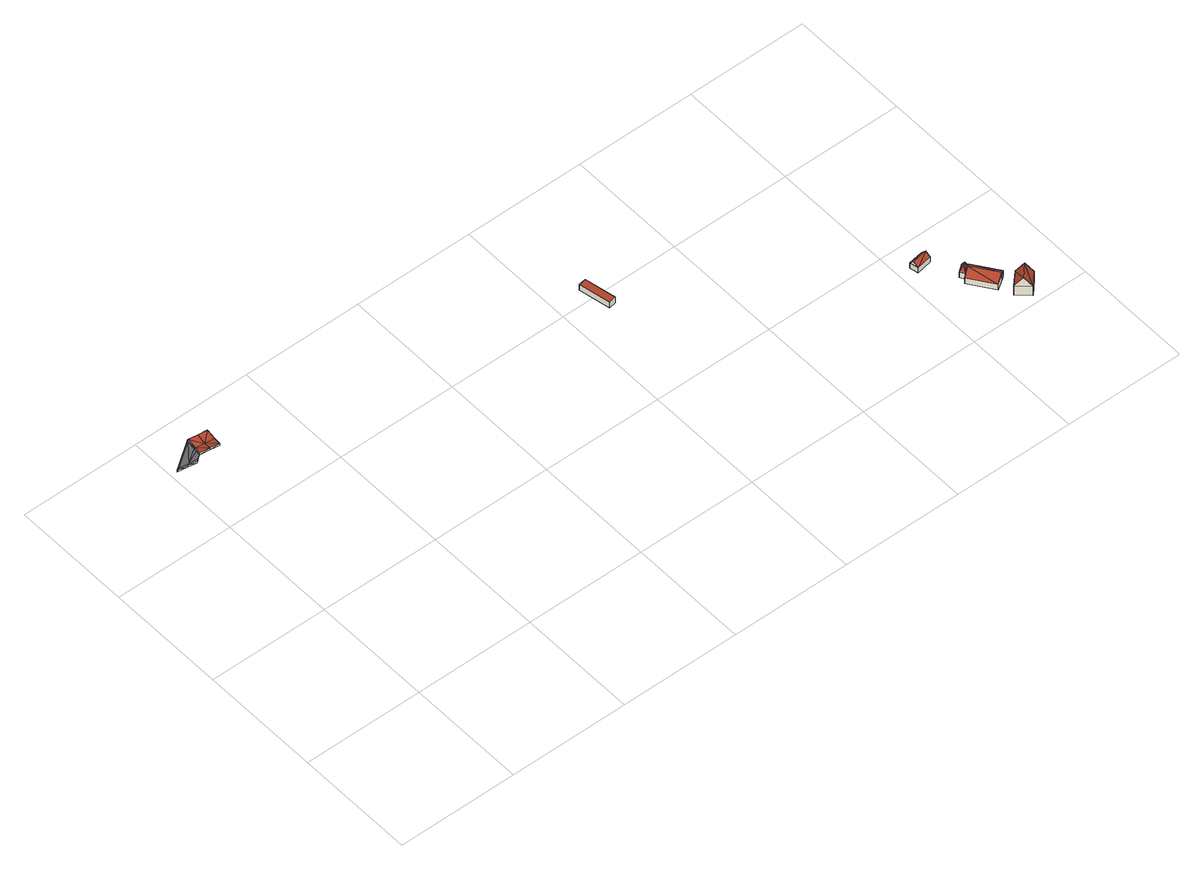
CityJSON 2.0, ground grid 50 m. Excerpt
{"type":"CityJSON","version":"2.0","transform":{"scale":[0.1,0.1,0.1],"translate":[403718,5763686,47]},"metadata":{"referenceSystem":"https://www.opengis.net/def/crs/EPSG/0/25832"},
"CityObjects":{
"building1":{"type":"Building","attributes":{"Geometrietyp2DReferenz":"2000","Gemeindeschluessel":"05515000","function":"53001_1800","roofType":"9999","measuredHeight":1},"geometry":[{"type":"Solid","lod":"2","boundaries":[[[[0,1,2]],[[1,3,2]],[[4,5,0]],[[5,1,0]],[[6,7,4]],[[7,5,4]],[[8,9,6]],[[9,7,6]],[[10,11,8]],[[11,9,8]],[[12,13,10]],[[13,11,10]],[[14,15,12]],[[15,13,12]],[[16,17,14]],[[17,15,14]],[[18,19,16]],[[19,17,16]],[[20,21,18]],[[21,19,18]],[[22,23,20]],[[23,21,20]],[[24,25,22]],[[25,23,22]],[[2,3,24]],[[3,25,24]],[[1,5,3]],[[3,5,26]],[[7,9,27]],[[7,27,26]],[[7,26,5]],[[9,11,28]],[[9,28,27]],[[11,13,15]],[[11,15,28]],[[3,26,25]],[[25,26,23]],[[26,27,21]],[[26,21,23]],[[27,28,21]],[[21,28,19]],[[28,15,17]],[[28,17,19]],[[0,2,4]],[[2,29,4]],[[6,30,8]],[[6,29,30]],[[6,4,29]],[[8,31,10]],[[8,30,31]],[[10,14,12]],[[10,31,14]],[[2,24,29]],[[24,22,29]],[[29,20,30]],[[29,22,20]],[[30,20,31]],[[20,18,31]],[[31,16,14]],[[31,18,16]]]],"semantics":{"surfaces":[{"type":"WallSurface"},{"type":"GroundSurface"},{"type":"RoofSurface"}],"values":[[0,0,0,0,0,0,0,0,0,0,0,0,0,0,0,0,0,0,0,0,0,0,0,0,0,0,1,1,1,1,1,1,1,1,1,1,1,1,1,1,1,1,1,2,2,2,2,2,2,2,2,2,2,2,2,2,2,2,2,2]]}}]},
"building2":{"type":"Building","attributes":{"Gemeindeschluessel":"05515000","Geometrietyp2DReferenz":"3000","function":"31001_2700","roofType":"2100","measuredHeight":2.97},"geometry":[{"type":"Solid","lod":"2","boundaries":[[[[32,33,34,35]],[[36,37,33,32]],[[38,39,37,36]],[[35,34,39,38]],[[36,32,35,38]],[[33,37,39,34]]]],"semantics":{"surfaces":[{"type":"WallSurface"},{"type":"RoofSurface"},{"type":"GroundSurface"}],"values":[[0,0,0,0,1,2]]}}]},
"building3":{"type":"Building","attributes":{"Gemeindeschluessel":"05515000","Geometrietyp2DReferenz":"3000","function":"31001_2700","roofType":"3100","measuredHeight":4.38},"geometry":[{"type":"Solid","lod":"2","boundaries":[[[[40,41,42,43]],[[44,45,41,40]],[[46,47,45,44]],[[43,42,47,46]],[[40,48,44]],[[46,49,43]],[[49,48,40]],[[40,43,49]],[[48,49,46]],[[46,44,48]],[[41,45,47,42]]]],"semantics":{"surfaces":[{"type":"WallSurface"},{"type":"RoofSurface"},{"type":"GroundSurface"}],"values":[[0,0,0,0,0,0,1,1,1,1,2]]}}]},
"building4":{"type":"Building","attributes":{"Gemeindeschluessel":"05515000","Geometrietyp2DReferenz":"3000","function":"31001_2700","roofType":"5000","measuredHeight":5.31},"geometry":[{"type":"Solid","lod":"2","boundaries":[[[[50,51,52,53]],[[54,55,51,50]],[[56,57,55,54]],[[58,59,57,56]],[[53,52,59,58]],[[60,61,53]],[[60,53,58]],[[58,56,60]],[[56,54,60]],[[60,54,50,61]],[[50,53,61]],[[51,55,57,59,52]]]],"semantics":{"surfaces":[{"type":"WallSurface"},{"type":"RoofSurface"},{"type":"GroundSurface"}],"values":[[0,0,0,0,0,1,1,1,1,1,1,2]]}}]},
"building5":{"type":"Building","attributes":{"Gemeindeschluessel":"05515000","Geometrietyp2DReferenz":"3000","function":"31001_2700","roofType":"3100","measuredHeight":4.38},"geometry":[{"type":"Solid","lod":"2","boundaries":[[[[62,63,64,65]],[[66,67,63,62]],[[68,69,67,66]],[[70,71,69,68]],[[72,73,71,70]],[[74,75,73,72]],[[76,77,75,74]],[[65,64,77,76]],[[78,65,76,79]],[[80,81,82,79,76]],[[79,82,66]],[[82,83,68,66]],[[83,70,68]],[[83,82,81,72,70]],[[81,80,74,72]],[[80,76,74]],[[78,79,66,62]],[[78,62,65]],[[63,67,69,71,73,75,77,64]]]],"semantics":{"surfaces":[{"type":"WallSurface"},{"type":"RoofSurface"},{"type":"GroundSurface"}],"values":[[0,0,0,0,0,0,0,0,1,1,1,1,0,0,0,0,0,0,2]]}}]},
"building6":{"type":"Building","attributes":{"Gemeindeschluessel":"05515000","Geometrietyp2DReferenz":"3000","function":"31001_2700","roofType":"3100","measuredHeight":8.79},"geometry":[{"type":"Solid","lod":"2","boundaries":[[[[84,85,86,87]],[[88,89,85,84]],[[90,91,89,88]],[[87,86,91,90]],[[84,92,88]],[[90,93,87]],[[93,92,84]],[[84,87,93]],[[90,88,92]],[[92,93,90]],[[85,89,91,86]]]],"semantics":{"surfaces":[{"type":"WallSurface"},{"type":"RoofSurface"},{"type":"GroundSurface"}],"values":[[0,0,0,0,0,0,1,1,1,1,2]]}}]}
},
"vertices":[
[9,1168,241],[9,1168,231],[49,1163,241],[49,1163,231],[14,1200,236],[14,1200,226],[20,1244,237],[20,1244,227],[20,1245,237],[20,1245,227],[28,1302,47],[28,1302,37],[29,1311,17],[29,1311,7],[69,1305,17],[69,1305,7],[108,1300,17],[108,1300,7],[107,1291,47],[107,1291,37],[99,1234,237],[99,1234,227],[93,1189,236],[93,1189,226],[89,1157,241],[89,1157,231],[53,1194,226],[59,1239,227],[67,1296,37],[53,1194,236],[59,1239,237],[67,1296,47],
[1632,1038,74],[1632,1038,44],[1602,1034,44],[1602,1034,71],[1657,909,74],[1657,909,44],[1628,903,71],[1628,903,44],
[2536,340,72],[2536,340,47],[2600,352,47],[2600,352,72],[2529,376,72],[2529,376,47],[2593,387,72],[2593,387,47],[2532,358,91],[2596,369,91],
[2630,233,73],[2630,233,46],[2644,214,46],[2644,214,73],[2662,256,73],[2662,256,46],[2676,236,73],[2676,236,46],[2668,231,73],[2668,231,46],[2659,239,99],[2647,230,99],
[2738,133,72],[2738,133,44],[2750,142,44],[2750,142,72],[2697,104,72],[2697,104,44],[2628,202,72],[2628,202,44],[2644,214,72],[2644,214,44],[2668,231,72],[2668,231,44],[2676,236,72],[2676,236,44],[2681,240,72],[2681,240,44],[2738,133,83],[2732,129,88],[2676,236,76],[2668,231,83],[2662,226,88],[2644,214,80],
[2770,102,91],[2770,102,45],[2722,52,45],[2722,52,91],[2818,56,91],[2818,56,45],[2770,6,91],[2770,6,45],[2794,79,133],[2746,29,133]
]}
